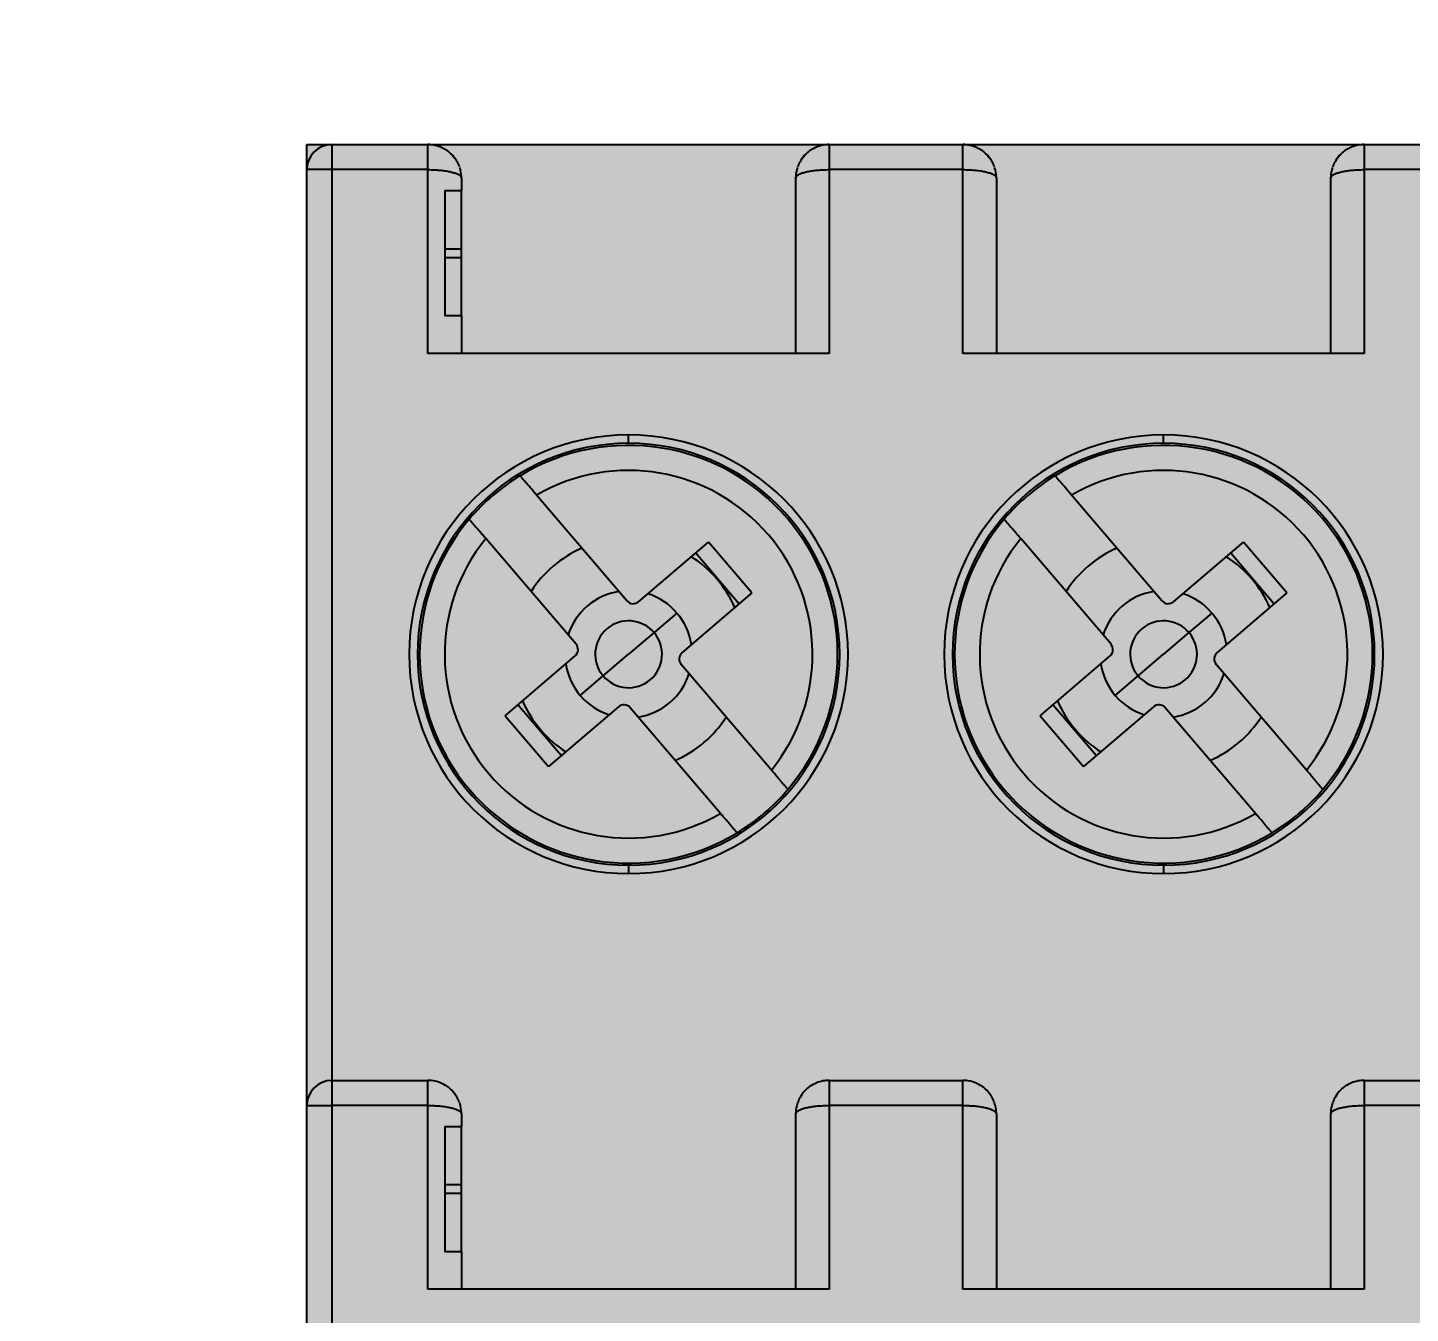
# Model space of a CAD drawing. Extents: x -20 to 1437, y -5898 to 436.
# Drawn here: x 911.7 to 928.25, y 103.17 to 118.56 of the extents above; entities that cross this region are included whole.
import ezdxf

# ---------------------------------------------------------------- set-up
doc = ezdxf.new("R2010")
doc.units = 0
doc.layers.add('MAIN-1', color=7, linetype='Continuous')
doc.layers.add('SYMS', color=7, linetype='Continuous')
doc.dimstyles.new('ISO-25', dxfattribs={"dimtxt": 2.5, "dimasz": 2.5, "dimexe": 1.25, "dimexo": 0.625, "dimtad": 1, "dimtxsty": 'Standard', "dimcen": 2.5, "dimadec": 0, "dimazin": 0, "dimtfac": 1, "dimtmove": 0, "dimatfit": 3, "dimfxl": 1, "dimarcsym": 0})

# ---------------------------------------------------------------- blocks, each defined once
blk = doc.blocks.new('*D43')
at = {"layer": 'Defpoints', "color": 0, "transparency": 16777216}
for p in [(1014.705, 432.767), (752.055, 274.435), (1014.705, -31.651)]:
    blk.add_point(p, dxfattribs=at)
at = {"layer": 'SYMS', "color": 0, "lineweight": -2, "transparency": 16777216}
for p, q in [((752.055, 275.06), (752.055, 434.017)), ((1014.705, -31.026), (1014.705, 434.017)), ((754.555, 432.767), (1012.205, 432.767))]:
    blk.add_line(p, q, dxfattribs=at)
at = {"layer": 'SYMS', "color": 0, "transparency": 16777216}
for points in [[(754.555, 433.183), (754.555, 432.35), (752.055, 432.767)], [(1012.205, 433.183), (1012.205, 432.35), (1014.705, 432.767)]]:
    blk.add_solid(points, dxfattribs=at)
at = {"layer": 'SYMS', "color": 0, "transparency": 16777216, "insert": (883.38, 434.85), "char_height": 2.5, "attachment_point": 5}
blk.add_mtext('262,65', dxfattribs=at)

msp = doc.modelspace()

# ---------------------------------------------------------------- hatches: boundary and pattern name
at = {"layer": 'SYMS', "true_color": 0x636466}
h = msp.add_hatch(color=251, dxfattribs=at)
h.dxf.hatch_style = 1
h.paths.add_polyline_path([(915.044, 38.159), (941.944, 38.159), (941.944, 117.159), (915.044, 117.159)])

# ---------------------------------------------------------------- linework, layer by layer
at = {"layer": 'MAIN-1'}
for p, q in [((915.344, 117.159), (915.344, 116.859)), ((915.344, 117.159), (916.494, 117.159)), ((916.494, 117.159), (921.294, 117.159)), ((916.515, 117.158), (916.494, 117.159)), ((916.494, 116.859), (916.494, 117.159)), ((916.537, 117.157), (916.515, 117.158)), ((916.558, 117.154), (916.537, 117.157)), ((916.579, 117.15), (916.558, 117.154)), ((916.601, 117.144), (916.579, 117.15)), ((916.621, 117.138), (916.601, 117.144)), ((916.642, 117.131), (916.621, 117.138)), ((916.654, 117.126), (916.642, 117.131)), ((916.667, 117.119), (916.654, 117.126)), ((916.685, 117.11), (916.667, 117.119)), ((921.12, 117.119), (921.102, 117.11)), ((921.133, 117.125), (921.12, 117.119)), ((921.143, 117.129), (921.133, 117.125)), ((921.161, 117.136), (921.143, 117.129)), ((921.179, 117.142), (921.161, 117.136)), ((921.198, 117.147), (921.179, 117.142)), ((921.217, 117.152), (921.198, 117.147)), ((921.236, 117.155), (921.217, 117.152)), ((921.255, 117.157), (921.236, 117.155)), ((921.274, 117.159), (921.255, 117.157)), ((921.294, 117.159), (921.274, 117.159)), ((921.294, 117.159), (922.894, 117.159)), ((921.294, 117.159), (921.294, 116.859)), ((922.894, 117.159), (927.694, 117.159)), ((922.915, 117.158), (922.894, 117.159)), ((922.894, 116.859), (922.894, 117.159)), ((922.937, 117.157), (922.915, 117.158)), ((922.958, 117.154), (922.937, 117.157)), ((922.979, 117.15), (922.958, 117.154)), ((923.001, 117.144), (922.979, 117.15)), ((923.021, 117.138), (923.001, 117.144)), ((923.042, 117.131), (923.021, 117.138)), ((923.054, 117.126), (923.042, 117.131)), ((923.067, 117.119), (923.054, 117.126)), ((923.085, 117.11), (923.067, 117.119)), ((927.52, 117.119), (927.502, 117.11)), ((927.533, 117.125), (927.52, 117.119)), ((927.543, 117.129), (927.533, 117.125)), ((927.561, 117.136), (927.543, 117.129)), ((927.579, 117.142), (927.561, 117.136)), ((927.598, 117.147), (927.579, 117.142)), ((927.617, 117.152), (927.598, 117.147)), ((927.636, 117.155), (927.617, 117.152)), ((927.655, 117.157), (927.636, 117.155)), ((927.674, 117.159), (927.655, 117.157)), ((927.694, 117.159), (927.674, 117.159)), ((927.694, 117.159), (929.294, 117.159)), ((927.694, 117.159), (927.694, 116.859)), ((916.704, 117.099), (916.685, 117.11)), ((916.713, 117.093), (916.704, 117.099)), ((916.72, 117.089), (916.713, 117.093)), ((916.728, 117.083), (916.72, 117.089)), ((916.735, 117.078), (916.728, 117.083)), ((916.743, 117.072), (916.735, 117.078)), ((916.75, 117.066), (916.743, 117.072)), ((916.757, 117.06), (916.75, 117.066)), ((916.764, 117.054), (916.757, 117.06)), ((916.778, 117.041), (916.764, 117.054)), ((916.791, 117.027), (916.778, 117.041)), ((916.805, 117.01), (916.791, 117.027)), ((916.82, 116.99), (916.805, 117.01)), ((916.83, 116.975), (916.82, 116.99)), ((916.834, 116.969), (916.825, 116.984)), ((916.825, 116.984), (916.83, 116.975)), ((916.843, 116.954), (916.834, 116.969)), ((916.851, 116.939), (916.843, 116.954)), ((920.945, 116.954), (920.936, 116.939)), ((920.953, 116.969), (920.945, 116.954)), ((920.963, 116.984), (920.953, 116.969)), ((920.967, 116.99), (920.957, 116.975)), ((920.957, 116.975), (920.963, 116.984)), ((920.983, 117.01), (920.967, 116.99)), ((920.996, 117.027), (920.983, 117.01)), ((921.01, 117.041), (920.996, 117.027)), ((921.023, 117.054), (921.01, 117.041)), ((921.03, 117.06), (921.023, 117.054)), ((921.037, 117.066), (921.03, 117.06)), ((921.045, 117.072), (921.037, 117.066)), ((921.052, 117.078), (921.045, 117.072)), ((921.06, 117.083), (921.052, 117.078)), ((921.067, 117.089), (921.06, 117.083)), ((921.074, 117.093), (921.067, 117.089)), ((921.083, 117.099), (921.074, 117.093)), ((921.102, 117.11), (921.083, 117.099)), ((923.104, 117.099), (923.085, 117.11)), ((923.113, 117.093), (923.104, 117.099)), ((923.12, 117.089), (923.113, 117.093)), ((923.128, 117.083), (923.12, 117.089)), ((923.135, 117.078), (923.128, 117.083)), ((923.143, 117.072), (923.135, 117.078)), ((923.15, 117.066), (923.143, 117.072)), ((923.157, 117.06), (923.15, 117.066)), ((923.164, 117.054), (923.157, 117.06)), ((923.178, 117.041), (923.164, 117.054)), ((923.191, 117.027), (923.178, 117.041)), ((923.205, 117.01), (923.191, 117.027)), ((923.22, 116.99), (923.205, 117.01)), ((923.23, 116.975), (923.22, 116.99)), ((923.234, 116.969), (923.225, 116.984)), ((923.225, 116.984), (923.23, 116.975)), ((923.243, 116.954), (923.234, 116.969)), ((923.251, 116.939), (923.243, 116.954)), ((927.345, 116.954), (927.336, 116.939)), ((927.353, 116.969), (927.345, 116.954)), ((927.363, 116.984), (927.353, 116.969)), ((927.367, 116.99), (927.357, 116.975)), ((927.357, 116.975), (927.363, 116.984)), ((927.383, 117.01), (927.367, 116.99)), ((927.396, 117.027), (927.383, 117.01)), ((927.41, 117.041), (927.396, 117.027)), ((927.423, 117.054), (927.41, 117.041)), ((927.43, 117.06), (927.423, 117.054)), ((927.437, 117.066), (927.43, 117.06)), ((927.445, 117.072), (927.437, 117.066)), ((927.452, 117.078), (927.445, 117.072)), ((927.46, 117.083), (927.452, 117.078)), ((927.467, 117.089), (927.46, 117.083)), ((927.474, 117.093), (927.467, 117.089)), ((927.483, 117.099), (927.474, 117.093)), ((927.502, 117.11), (927.483, 117.099)), ((915.044, 105.659), (915.044, 116.859)), ((915.344, 116.859), (915.044, 116.859)), ((915.344, 116.859), (915.344, 105.959)), ((916.494, 116.859), (915.344, 116.859)), ((916.494, 114.659), (916.494, 116.859)), ((916.494, 116.859), (916.511, 116.859)), ((916.511, 116.859), (916.529, 116.858)), ((916.529, 116.858), (916.546, 116.858)), ((916.546, 116.858), (916.564, 116.857)), ((916.564, 116.857), (916.581, 116.856)), ((916.581, 116.856), (916.598, 116.855)), ((916.598, 116.855), (916.615, 116.854)), ((916.615, 116.854), (916.632, 116.853)), ((916.632, 116.853), (916.649, 116.851)), ((916.649, 116.851), (916.665, 116.849)), ((916.665, 116.849), (916.681, 116.848)), ((916.681, 116.848), (916.696, 116.845)), ((916.696, 116.845), (916.711, 116.843)), ((916.711, 116.843), (916.726, 116.84)), ((916.726, 116.84), (916.74, 116.838)), ((916.74, 116.838), (916.754, 116.835)), ((916.754, 116.835), (916.768, 116.832)), ((916.768, 116.832), (916.78, 116.829)), ((916.78, 116.829), (916.793, 116.826)), ((916.793, 116.826), (916.804, 116.822)), ((916.804, 116.822), (916.815, 116.819)), ((916.815, 116.819), (916.826, 116.815)), ((916.826, 116.815), (916.836, 116.811)), ((916.836, 116.811), (916.845, 116.807)), ((916.845, 116.807), (916.853, 116.803)), ((916.858, 116.923), (916.851, 116.939)), ((916.853, 116.803), (916.861, 116.799)), ((916.865, 116.907), (916.858, 116.923)), ((916.861, 116.799), (916.867, 116.795)), ((916.871, 116.891), (916.865, 116.907)), ((916.867, 116.795), (916.873, 116.791)), ((916.877, 116.874), (916.873, 116.885)), ((916.873, 116.791), (916.879, 116.786)), ((916.882, 116.854), (916.877, 116.874)), ((916.879, 116.786), (916.883, 116.782)), ((916.887, 116.829), (916.882, 116.854)), ((916.891, 116.805), (916.887, 116.829)), ((916.893, 116.78), (916.891, 116.805)), ((920.896, 116.805), (920.894, 116.78)), ((920.9, 116.829), (920.896, 116.805)), ((920.905, 116.854), (920.9, 116.829)), ((920.904, 116.782), (920.909, 116.786)), ((920.911, 116.874), (920.905, 116.854)), ((920.909, 116.786), (920.914, 116.791)), ((920.914, 116.885), (920.911, 116.874)), ((920.914, 116.791), (920.92, 116.795)), ((920.922, 116.907), (920.916, 116.891)), ((920.92, 116.795), (920.927, 116.799)), ((920.929, 116.923), (920.922, 116.907)), ((920.927, 116.799), (920.934, 116.803)), ((920.936, 116.939), (920.929, 116.923)), ((920.934, 116.803), (920.943, 116.807)), ((920.943, 116.807), (920.952, 116.811)), ((920.952, 116.811), (920.962, 116.815)), ((920.962, 116.815), (920.972, 116.819)), ((920.972, 116.819), (920.983, 116.822)), ((920.983, 116.822), (920.995, 116.826)), ((920.995, 116.826), (921.007, 116.829)), ((921.007, 116.829), (921.02, 116.832)), ((921.02, 116.832), (921.033, 116.835)), ((921.033, 116.835), (921.047, 116.838)), ((921.047, 116.838), (921.061, 116.84)), ((921.061, 116.84), (921.076, 116.843)), ((921.076, 116.843), (921.091, 116.845)), ((921.091, 116.845), (921.107, 116.848)), ((921.107, 116.848), (921.123, 116.849)), ((921.123, 116.849), (921.139, 116.851)), ((921.139, 116.851), (921.155, 116.853)), ((921.155, 116.853), (921.172, 116.854)), ((921.172, 116.854), (921.189, 116.855)), ((921.189, 116.855), (921.206, 116.856)), ((921.206, 116.856), (921.224, 116.857)), ((921.224, 116.857), (921.241, 116.858)), ((921.241, 116.858), (921.259, 116.858)), ((921.259, 116.858), (921.276, 116.859)), ((921.276, 116.859), (921.294, 116.859)), ((922.894, 116.859), (921.294, 116.859)), ((921.294, 116.859), (921.294, 114.659)), ((922.894, 114.659), (922.894, 116.859)), ((922.894, 116.859), (922.911, 116.859)), ((922.911, 116.859), (922.929, 116.858)), ((922.929, 116.858), (922.946, 116.858)), ((922.946, 116.858), (922.964, 116.857)), ((922.964, 116.857), (922.981, 116.856)), ((922.981, 116.856), (922.998, 116.855)), ((922.998, 116.855), (923.015, 116.854)), ((923.015, 116.854), (923.032, 116.853)), ((923.032, 116.853), (923.049, 116.851)), ((923.049, 116.851), (923.065, 116.849)), ((923.065, 116.849), (923.081, 116.848)), ((923.081, 116.848), (923.096, 116.845)), ((923.096, 116.845), (923.111, 116.843)), ((923.111, 116.843), (923.126, 116.84)), ((923.126, 116.84), (923.14, 116.838)), ((923.14, 116.838), (923.154, 116.835)), ((923.154, 116.835), (923.168, 116.832)), ((923.168, 116.832), (923.18, 116.829)), ((923.18, 116.829), (923.193, 116.826)), ((923.193, 116.826), (923.204, 116.822)), ((923.204, 116.822), (923.215, 116.819)), ((923.215, 116.819), (923.226, 116.815)), ((923.226, 116.815), (923.236, 116.811)), ((923.236, 116.811), (923.245, 116.807)), ((923.245, 116.807), (923.253, 116.803)), ((923.258, 116.923), (923.251, 116.939)), ((923.253, 116.803), (923.261, 116.799)), ((923.265, 116.907), (923.258, 116.923)), ((923.261, 116.799), (923.267, 116.795)), ((923.271, 116.891), (923.265, 116.907)), ((923.267, 116.795), (923.273, 116.791)), ((923.277, 116.874), (923.273, 116.885)), ((923.273, 116.791), (923.279, 116.786)), ((923.282, 116.854), (923.277, 116.874)), ((923.279, 116.786), (923.283, 116.782)), ((923.287, 116.829), (923.282, 116.854)), ((923.291, 116.805), (923.287, 116.829)), ((923.293, 116.78), (923.291, 116.805)), ((927.296, 116.805), (927.294, 116.78)), ((927.3, 116.829), (927.296, 116.805)), ((927.305, 116.854), (927.3, 116.829)), ((927.304, 116.782), (927.309, 116.786)), ((927.311, 116.874), (927.305, 116.854)), ((927.309, 116.786), (927.314, 116.791)), ((927.314, 116.885), (927.311, 116.874)), ((927.314, 116.791), (927.32, 116.795)), ((927.322, 116.907), (927.316, 116.891)), ((927.32, 116.795), (927.327, 116.799)), ((927.329, 116.923), (927.322, 116.907)), ((927.327, 116.799), (927.334, 116.803)), ((927.336, 116.939), (927.329, 116.923)), ((927.334, 116.803), (927.343, 116.807)), ((927.343, 116.807), (927.352, 116.811)), ((927.352, 116.811), (927.362, 116.815)), ((927.362, 116.815), (927.372, 116.819)), ((927.372, 116.819), (927.383, 116.822)), ((927.383, 116.822), (927.395, 116.826)), ((927.395, 116.826), (927.407, 116.829)), ((927.407, 116.829), (927.42, 116.832)), ((927.42, 116.832), (927.433, 116.835)), ((927.433, 116.835), (927.447, 116.838)), ((927.447, 116.838), (927.461, 116.84)), ((927.461, 116.84), (927.476, 116.843)), ((927.476, 116.843), (927.491, 116.845)), ((927.491, 116.845), (927.507, 116.848)), ((927.507, 116.848), (927.523, 116.849)), ((927.523, 116.849), (927.539, 116.851)), ((927.539, 116.851), (927.555, 116.853)), ((927.555, 116.853), (927.572, 116.854)), ((927.572, 116.854), (927.589, 116.855)), ((927.589, 116.855), (927.606, 116.856)), ((927.606, 116.856), (927.624, 116.857)), ((927.624, 116.857), (927.641, 116.858)), ((927.641, 116.858), (927.659, 116.858)), ((927.659, 116.858), (927.676, 116.859)), ((927.676, 116.859), (927.694, 116.859)), ((929.294, 116.859), (927.694, 116.859)), ((927.694, 116.859), (927.694, 114.659)), ((916.883, 116.782), (916.887, 116.778)), ((916.887, 116.778), (916.89, 116.773)), ((916.89, 116.773), (916.892, 116.769)), ((916.892, 116.769), (916.893, 116.764)), ((916.894, 116.759), (916.893, 116.78)), ((916.893, 116.764), (916.894, 116.759)), ((916.894, 116.759), (916.894, 116.609)), ((920.894, 116.78), (920.894, 116.759)), ((920.894, 116.764), (920.895, 116.769)), ((920.894, 116.759), (920.894, 116.764)), ((920.894, 114.659), (920.894, 116.759)), ((920.895, 116.769), (920.897, 116.773)), ((920.897, 116.773), (920.9, 116.778)), ((920.9, 116.778), (920.904, 116.782)), ((923.283, 116.782), (923.287, 116.778)), ((923.287, 116.778), (923.29, 116.773)), ((923.29, 116.773), (923.292, 116.769)), ((923.292, 116.769), (923.293, 116.764)), ((923.294, 116.759), (923.293, 116.78)), ((923.293, 116.764), (923.294, 116.759)), ((923.294, 116.759), (923.294, 114.659)), ((927.294, 116.78), (927.294, 116.759)), ((927.294, 116.764), (927.295, 116.769)), ((927.294, 116.759), (927.294, 116.764)), ((927.294, 114.659), (927.294, 116.759)), ((927.295, 116.769), (927.297, 116.773)), ((927.297, 116.773), (927.3, 116.778)), ((927.3, 116.778), (927.304, 116.782)), ((916.694, 116.609), (916.694, 115.109)), ((916.694, 116.609), (916.894, 116.609)), ((916.894, 115.909), (916.894, 116.609)), ((916.894, 115.909), (916.694, 115.909)), ((916.694, 115.809), (916.894, 115.809)), ((916.894, 115.809), (916.894, 115.909)), ((916.894, 115.109), (916.894, 115.809)), ((916.894, 115.109), (916.694, 115.109)), ((916.894, 115.109), (916.894, 114.659)), ((921.294, 114.659), (916.494, 114.659)), ((927.694, 114.659), (922.894, 114.659)), ((918.894, 113.584), (918.894, 113.684)), ((925.294, 113.584), (925.294, 113.684)), ((917.596, 113.195), (917.596, 113.196)), ((917.597, 113.194), (917.596, 113.195)), ((917.596, 113.195), (917.596, 113.195)), ((917.599, 113.192), (917.597, 113.194)), ((917.601, 113.19), (917.599, 113.192)), ((917.603, 113.187), (917.601, 113.19)), ((917.605, 113.184), (917.603, 113.187)), ((917.608, 113.181), (917.605, 113.184)), ((917.611, 113.177), (917.608, 113.181)), ((917.615, 113.173), (917.611, 113.177)), ((917.619, 113.168), (917.615, 113.173)), ((917.623, 113.163), (917.619, 113.168)), ((917.628, 113.158), (917.623, 113.163)), ((917.633, 113.152), (917.628, 113.158)), ((917.638, 113.146), (917.633, 113.152)), ((917.644, 113.139), (917.638, 113.146)), ((923.996, 113.195), (923.996, 113.196)), ((923.997, 113.194), (923.996, 113.195)), ((923.996, 113.195), (923.996, 113.195)), ((923.999, 113.192), (923.997, 113.194)), ((924.001, 113.19), (923.999, 113.192)), ((924.003, 113.187), (924.001, 113.19)), ((924.005, 113.184), (924.003, 113.187)), ((924.008, 113.181), (924.005, 113.184)), ((924.011, 113.177), (924.008, 113.181)), ((924.015, 113.173), (924.011, 113.177)), ((924.019, 113.168), (924.015, 113.173)), ((924.023, 113.163), (924.019, 113.168)), ((924.028, 113.158), (924.023, 113.163)), ((924.033, 113.152), (924.028, 113.158)), ((924.038, 113.146), (924.033, 113.152)), ((924.044, 113.139), (924.038, 113.146)), ((917.65, 113.132), (917.644, 113.139)), ((917.656, 113.125), (917.65, 113.132)), ((917.663, 113.117), (917.656, 113.125)), ((917.67, 113.109), (917.663, 113.117)), ((917.677, 113.101), (917.67, 113.109)), ((917.684, 113.092), (917.677, 113.101)), ((917.691, 113.083), (917.684, 113.092)), ((917.699, 113.074), (917.691, 113.083)), ((917.707, 113.065), (917.699, 113.074)), ((917.715, 113.056), (917.707, 113.065)), ((917.723, 113.046), (917.715, 113.056)), ((917.731, 113.037), (917.723, 113.046)), ((917.74, 113.027), (917.731, 113.037)), ((917.748, 113.017), (917.74, 113.027)), ((917.757, 113.007), (917.748, 113.017)), ((917.766, 112.996), (917.757, 113.007)), ((917.775, 112.986), (917.766, 112.996)), ((917.784, 112.975), (917.775, 112.986)), ((924.05, 113.132), (924.044, 113.139)), ((924.056, 113.125), (924.05, 113.132)), ((924.063, 113.117), (924.056, 113.125)), ((924.069, 113.109), (924.063, 113.117)), ((924.076, 113.101), (924.069, 113.109)), ((924.084, 113.092), (924.076, 113.101)), ((924.091, 113.084), (924.084, 113.092)), ((924.099, 113.075), (924.091, 113.084)), ((924.107, 113.065), (924.099, 113.075)), ((924.115, 113.056), (924.107, 113.065)), ((924.123, 113.046), (924.115, 113.056)), ((924.132, 113.036), (924.123, 113.046)), ((924.14, 113.026), (924.132, 113.036)), ((924.149, 113.016), (924.14, 113.026)), ((924.158, 113.006), (924.149, 113.016)), ((924.167, 112.995), (924.158, 113.006)), ((924.175, 112.985), (924.167, 112.995)), ((924.184, 112.975), (924.175, 112.985)), ((917.793, 112.964), (917.784, 112.975)), ((918.873, 111.699), (917.793, 112.964)), ((924.193, 112.964), (924.184, 112.975)), ((925.273, 111.699), (924.193, 112.964)), ((916.988, 112.675), (916.987, 112.676)), ((916.987, 112.676), (916.987, 112.676)), ((916.989, 112.674), (916.988, 112.675)), ((916.99, 112.673), (916.989, 112.674)), ((916.992, 112.67), (916.99, 112.673)), ((916.994, 112.668), (916.992, 112.67)), ((916.997, 112.665), (916.994, 112.668)), ((917, 112.662), (916.997, 112.665)), ((917.003, 112.658), (917, 112.662)), ((917.007, 112.654), (917.003, 112.658)), ((917.01, 112.649), (917.007, 112.654)), ((917.015, 112.644), (917.01, 112.649)), ((923.388, 112.675), (923.387, 112.676)), ((923.387, 112.676), (923.387, 112.676)), ((923.389, 112.674), (923.388, 112.675)), ((923.39, 112.673), (923.389, 112.674)), ((923.392, 112.67), (923.39, 112.673)), ((923.394, 112.668), (923.392, 112.67)), ((923.397, 112.665), (923.394, 112.668)), ((923.4, 112.662), (923.397, 112.665)), ((923.403, 112.658), (923.4, 112.662)), ((923.407, 112.654), (923.403, 112.658)), ((923.41, 112.649), (923.407, 112.654)), ((923.415, 112.644), (923.41, 112.649)), ((917.019, 112.638), (917.015, 112.644)), ((917.024, 112.633), (917.019, 112.638)), ((917.03, 112.626), (917.024, 112.633)), ((917.035, 112.62), (917.03, 112.626)), ((917.041, 112.613), (917.035, 112.62)), ((917.048, 112.605), (917.041, 112.613)), ((917.054, 112.598), (917.048, 112.605)), ((917.061, 112.59), (917.054, 112.598)), ((917.068, 112.581), (917.061, 112.59)), ((917.075, 112.573), (917.068, 112.581)), ((917.083, 112.564), (917.075, 112.573)), ((917.091, 112.555), (917.083, 112.564)), ((917.099, 112.546), (917.091, 112.555)), ((917.107, 112.536), (917.099, 112.546)), ((917.115, 112.527), (917.107, 112.536)), ((917.123, 112.517), (917.115, 112.527)), ((917.131, 112.507), (917.123, 112.517)), ((917.14, 112.497), (917.131, 112.507)), ((917.149, 112.487), (917.14, 112.497)), ((917.157, 112.477), (917.149, 112.487)), ((923.419, 112.638), (923.415, 112.644)), ((923.424, 112.633), (923.419, 112.638)), ((923.43, 112.626), (923.424, 112.633)), ((923.435, 112.62), (923.43, 112.626)), ((923.441, 112.613), (923.435, 112.62)), ((923.448, 112.605), (923.441, 112.613)), ((923.454, 112.598), (923.448, 112.605)), ((923.461, 112.59), (923.454, 112.598)), ((923.468, 112.582), (923.461, 112.59)), ((923.475, 112.573), (923.468, 112.582)), ((923.483, 112.564), (923.475, 112.573)), ((923.491, 112.555), (923.483, 112.564)), ((923.498, 112.546), (923.491, 112.555)), ((923.507, 112.536), (923.498, 112.546)), ((923.515, 112.527), (923.507, 112.536)), ((923.523, 112.517), (923.515, 112.527)), ((923.532, 112.507), (923.523, 112.517)), ((923.54, 112.497), (923.532, 112.507)), ((923.549, 112.486), (923.54, 112.497)), ((923.558, 112.476), (923.549, 112.486)), ((917.166, 112.466), (917.157, 112.477)), ((917.176, 112.456), (917.166, 112.466)), ((917.185, 112.445), (917.176, 112.456)), ((918.265, 111.18), (917.185, 112.445)), ((919.014, 111.688), (919.851, 112.402)), ((920.37, 111.794), (919.851, 112.402)), ((923.567, 112.466), (923.558, 112.476)), ((923.576, 112.455), (923.567, 112.466)), ((923.585, 112.445), (923.576, 112.455)), ((924.665, 111.18), (923.585, 112.445)), ((925.414, 111.688), (926.251, 112.402)), ((926.77, 111.794), (926.251, 112.402)), ((919.699, 112.272), (920.218, 111.664)), ((926.099, 112.272), (926.618, 111.664)), ((920.37, 111.794), (919.534, 111.079)), ((926.77, 111.794), (925.934, 111.079)), ((919.472, 111.552), (919.198, 111.319)), ((925.872, 111.552), (925.598, 111.319)), ((919.198, 111.319), (918.894, 111.059)), ((925.598, 111.319), (925.294, 111.059)), ((917.417, 110.324), (918.254, 111.039)), ((918.589, 110.799), (918.894, 111.059)), ((923.817, 110.324), (924.654, 111.039)), ((924.989, 110.799), (925.294, 111.059)), ((920.602, 109.673), (919.523, 110.938)), ((927.002, 109.673), (925.923, 110.938)), ((918.316, 110.566), (918.589, 110.799)), ((924.716, 110.566), (924.989, 110.799)), ((918.089, 109.846), (917.569, 110.454)), ((918.773, 110.43), (917.936, 109.716)), ((919.994, 109.154), (918.914, 110.419)), ((924.489, 109.846), (923.969, 110.454)), ((925.173, 110.43), (924.336, 109.716)), ((926.394, 109.154), (925.314, 110.419)), ((917.417, 110.324), (917.936, 109.716)), ((923.817, 110.324), (924.336, 109.716)), ((920.612, 109.662), (920.602, 109.673)), ((927.011, 109.663), (927.002, 109.673)), ((920.621, 109.652), (920.612, 109.662)), ((920.63, 109.641), (920.621, 109.652)), ((920.639, 109.631), (920.63, 109.641)), ((920.647, 109.621), (920.639, 109.631)), ((920.656, 109.611), (920.647, 109.621)), ((920.664, 109.601), (920.656, 109.611)), ((920.673, 109.591), (920.664, 109.601)), ((920.681, 109.582), (920.673, 109.591)), ((920.689, 109.572), (920.681, 109.582)), ((920.697, 109.563), (920.689, 109.572)), ((920.704, 109.554), (920.697, 109.563)), ((920.712, 109.545), (920.704, 109.554)), ((920.719, 109.537), (920.712, 109.545)), ((920.726, 109.528), (920.719, 109.537)), ((920.733, 109.52), (920.726, 109.528)), ((920.74, 109.513), (920.733, 109.52)), ((920.746, 109.505), (920.74, 109.513)), ((920.752, 109.498), (920.746, 109.505)), ((927.02, 109.652), (927.011, 109.663)), ((927.029, 109.642), (927.02, 109.652)), ((927.038, 109.632), (927.029, 109.642)), ((927.047, 109.621), (927.038, 109.632)), ((927.056, 109.611), (927.047, 109.621)), ((927.064, 109.601), (927.056, 109.611)), ((927.073, 109.591), (927.064, 109.601)), ((927.081, 109.582), (927.073, 109.591)), ((927.089, 109.572), (927.081, 109.582)), ((927.097, 109.563), (927.089, 109.572)), ((927.105, 109.554), (927.097, 109.563)), ((927.112, 109.545), (927.105, 109.554)), ((927.119, 109.536), (927.112, 109.545)), ((927.126, 109.528), (927.119, 109.536)), ((927.133, 109.52), (927.126, 109.528)), ((927.14, 109.513), (927.133, 109.52)), ((927.146, 109.505), (927.14, 109.513)), ((927.152, 109.498), (927.146, 109.505)), ((920.758, 109.492), (920.752, 109.498)), ((920.763, 109.485), (920.758, 109.492)), ((920.768, 109.48), (920.763, 109.485)), ((920.773, 109.474), (920.768, 109.48)), ((920.777, 109.469), (920.773, 109.474)), ((920.781, 109.464), (920.777, 109.469)), ((920.784, 109.46), (920.781, 109.464)), ((920.788, 109.456), (920.784, 109.46)), ((920.791, 109.453), (920.788, 109.456)), ((920.793, 109.45), (920.791, 109.453)), ((920.795, 109.447), (920.793, 109.45)), ((920.797, 109.445), (920.795, 109.447)), ((920.798, 109.444), (920.797, 109.445)), ((920.799, 109.443), (920.798, 109.444)), ((920.8, 109.442), (920.799, 109.443)), ((920.8, 109.442), (920.8, 109.442)), ((927.158, 109.492), (927.152, 109.498)), ((927.163, 109.485), (927.158, 109.492)), ((927.168, 109.48), (927.163, 109.485)), ((927.173, 109.474), (927.168, 109.48)), ((927.177, 109.469), (927.173, 109.474)), ((927.181, 109.464), (927.177, 109.469)), ((927.184, 109.46), (927.181, 109.464)), ((927.188, 109.456), (927.184, 109.46)), ((927.191, 109.453), (927.188, 109.456)), ((927.193, 109.45), (927.191, 109.453)), ((927.195, 109.447), (927.193, 109.45)), ((927.197, 109.445), (927.195, 109.447)), ((927.198, 109.444), (927.197, 109.445)), ((927.199, 109.443), (927.198, 109.444)), ((927.2, 109.442), (927.199, 109.443)), ((927.2, 109.442), (927.2, 109.442)), ((920.003, 109.143), (919.994, 109.154)), ((920.013, 109.132), (920.003, 109.143)), ((920.022, 109.122), (920.013, 109.132)), ((920.03, 109.111), (920.022, 109.122)), ((920.039, 109.101), (920.03, 109.111)), ((920.048, 109.091), (920.039, 109.101)), ((920.056, 109.081), (920.048, 109.091)), ((920.064, 109.072), (920.056, 109.081)), ((920.072, 109.062), (920.064, 109.072)), ((920.08, 109.053), (920.072, 109.062)), ((920.088, 109.044), (920.08, 109.053)), ((920.096, 109.034), (920.088, 109.044)), ((920.103, 109.026), (920.096, 109.034)), ((920.111, 109.017), (920.103, 109.026)), ((920.118, 109.009), (920.111, 109.017)), ((920.125, 109.001), (920.118, 109.009)), ((926.403, 109.143), (926.394, 109.154)), ((926.412, 109.133), (926.403, 109.143)), ((926.421, 109.122), (926.412, 109.133)), ((926.43, 109.112), (926.421, 109.122)), ((926.438, 109.102), (926.43, 109.112)), ((926.447, 109.092), (926.438, 109.102)), ((926.456, 109.082), (926.447, 109.092)), ((926.464, 109.072), (926.456, 109.082)), ((926.472, 109.062), (926.464, 109.072)), ((926.481, 109.053), (926.472, 109.062)), ((926.488, 109.043), (926.481, 109.053)), ((926.496, 109.034), (926.488, 109.043)), ((926.504, 109.025), (926.496, 109.034)), ((926.511, 109.017), (926.504, 109.025)), ((926.518, 109.009), (926.511, 109.017)), ((926.525, 109.001), (926.518, 109.009)), ((920.131, 108.993), (920.125, 109.001)), ((920.138, 108.986), (920.131, 108.993)), ((920.144, 108.979), (920.138, 108.986)), ((920.149, 108.972), (920.144, 108.979)), ((920.154, 108.966), (920.149, 108.972)), ((920.159, 108.96), (920.154, 108.966)), ((920.164, 108.955), (920.159, 108.96)), ((920.168, 108.95), (920.164, 108.955)), ((920.172, 108.945), (920.168, 108.95)), ((920.176, 108.941), (920.172, 108.945)), ((920.179, 108.937), (920.176, 108.941)), ((920.182, 108.934), (920.179, 108.937)), ((920.185, 108.931), (920.182, 108.934)), ((920.187, 108.928), (920.185, 108.931)), ((920.189, 108.926), (920.187, 108.928)), ((920.19, 108.924), (920.189, 108.926)), ((920.191, 108.923), (920.19, 108.924)), ((920.192, 108.923), (920.191, 108.923)), ((920.192, 108.922), (920.192, 108.923)), ((926.531, 108.993), (926.525, 109.001)), ((926.538, 108.986), (926.531, 108.993)), ((926.543, 108.979), (926.538, 108.986)), ((926.549, 108.972), (926.543, 108.979)), ((926.554, 108.966), (926.549, 108.972)), ((926.559, 108.96), (926.554, 108.966)), ((926.564, 108.955), (926.559, 108.96)), ((926.568, 108.95), (926.564, 108.955)), ((926.572, 108.945), (926.568, 108.95)), ((926.576, 108.941), (926.572, 108.945)), ((926.579, 108.937), (926.576, 108.941)), ((926.582, 108.933), (926.579, 108.937)), ((926.585, 108.931), (926.582, 108.933)), ((926.587, 108.928), (926.585, 108.931)), ((926.589, 108.926), (926.587, 108.928)), ((926.59, 108.924), (926.589, 108.926)), ((926.591, 108.923), (926.59, 108.924)), ((926.592, 108.923), (926.591, 108.923)), ((926.592, 108.922), (926.592, 108.923)), ((918.894, 108.534), (918.894, 108.434)), ((925.294, 108.534), (925.294, 108.434)), ((915.344, 105.959), (915.344, 105.659)), ((915.344, 105.959), (916.494, 105.959)), ((916.494, 105.659), (916.494, 105.959)), ((916.515, 105.958), (916.494, 105.959)), ((916.537, 105.957), (916.515, 105.958)), ((916.558, 105.954), (916.537, 105.957)), ((916.579, 105.95), (916.558, 105.954)), ((916.601, 105.944), (916.579, 105.95)), ((916.621, 105.938), (916.601, 105.944)), ((916.642, 105.931), (916.621, 105.938)), ((916.654, 105.926), (916.642, 105.931)), ((916.667, 105.919), (916.654, 105.926)), ((916.685, 105.91), (916.667, 105.919)), ((916.704, 105.899), (916.685, 105.91)), ((916.713, 105.893), (916.704, 105.899)), ((916.72, 105.889), (916.713, 105.893)), ((916.728, 105.883), (916.72, 105.889)), ((916.735, 105.878), (916.728, 105.883)), ((916.743, 105.872), (916.735, 105.878)), ((916.75, 105.866), (916.743, 105.872)), ((916.757, 105.86), (916.75, 105.866)), ((921.037, 105.866), (921.03, 105.86)), ((921.045, 105.872), (921.037, 105.866)), ((921.052, 105.878), (921.045, 105.872)), ((921.06, 105.883), (921.052, 105.878)), ((921.067, 105.889), (921.06, 105.883)), ((921.074, 105.893), (921.067, 105.889)), ((921.083, 105.899), (921.074, 105.893)), ((921.102, 105.91), (921.083, 105.899)), ((921.12, 105.919), (921.102, 105.91)), ((921.133, 105.925), (921.12, 105.919)), ((921.143, 105.929), (921.133, 105.925)), ((921.161, 105.936), (921.143, 105.929)), ((921.179, 105.942), (921.161, 105.936)), ((921.198, 105.947), (921.179, 105.942)), ((921.217, 105.952), (921.198, 105.947)), ((921.236, 105.955), (921.217, 105.952)), ((921.255, 105.957), (921.236, 105.955)), ((921.274, 105.959), (921.255, 105.957)), ((921.294, 105.959), (921.274, 105.959)), ((921.294, 105.959), (922.894, 105.959)), ((921.294, 105.959), (921.294, 105.659)), ((922.915, 105.958), (922.894, 105.959)), ((922.894, 105.659), (922.894, 105.959)), ((922.937, 105.957), (922.915, 105.958)), ((922.958, 105.954), (922.937, 105.957)), ((922.979, 105.95), (922.958, 105.954)), ((923.001, 105.944), (922.979, 105.95)), ((923.021, 105.938), (923.001, 105.944)), ((923.042, 105.931), (923.021, 105.938)), ((923.054, 105.926), (923.042, 105.931)), ((923.067, 105.919), (923.054, 105.926)), ((923.085, 105.91), (923.067, 105.919)), ((923.104, 105.899), (923.085, 105.91)), ((923.113, 105.893), (923.104, 105.899)), ((923.12, 105.889), (923.113, 105.893)), ((923.128, 105.883), (923.12, 105.889)), ((923.135, 105.878), (923.128, 105.883)), ((923.143, 105.872), (923.135, 105.878)), ((923.15, 105.866), (923.143, 105.872)), ((923.157, 105.86), (923.15, 105.866)), ((927.437, 105.866), (927.43, 105.86)), ((927.445, 105.872), (927.437, 105.866)), ((927.452, 105.878), (927.445, 105.872)), ((927.46, 105.883), (927.452, 105.878)), ((927.467, 105.889), (927.46, 105.883)), ((927.474, 105.893), (927.467, 105.889)), ((927.483, 105.899), (927.474, 105.893)), ((927.502, 105.91), (927.483, 105.899)), ((927.52, 105.919), (927.502, 105.91)), ((927.533, 105.925), (927.52, 105.919)), ((927.543, 105.929), (927.533, 105.925)), ((927.561, 105.936), (927.543, 105.929)), ((927.579, 105.942), (927.561, 105.936)), ((927.598, 105.947), (927.579, 105.942)), ((927.617, 105.952), (927.598, 105.947)), ((927.636, 105.955), (927.617, 105.952)), ((927.655, 105.957), (927.636, 105.955)), ((927.674, 105.959), (927.655, 105.957)), ((927.694, 105.959), (927.674, 105.959)), ((927.694, 105.959), (929.294, 105.959)), ((927.694, 105.959), (927.694, 105.659)), ((916.764, 105.854), (916.757, 105.86)), ((916.778, 105.841), (916.764, 105.854)), ((916.791, 105.827), (916.778, 105.841)), ((916.805, 105.81), (916.791, 105.827)), ((916.82, 105.79), (916.805, 105.81)), ((916.83, 105.775), (916.82, 105.79)), ((916.834, 105.769), (916.825, 105.784)), ((916.825, 105.784), (916.83, 105.775)), ((916.843, 105.754), (916.834, 105.769)), ((916.851, 105.739), (916.843, 105.754)), ((916.858, 105.723), (916.851, 105.739)), ((916.865, 105.707), (916.858, 105.723)), ((916.871, 105.691), (916.865, 105.707)), ((920.922, 105.707), (920.916, 105.691)), ((920.929, 105.723), (920.922, 105.707)), ((920.936, 105.739), (920.929, 105.723)), ((920.945, 105.754), (920.936, 105.739)), ((920.953, 105.769), (920.945, 105.754)), ((920.963, 105.784), (920.953, 105.769)), ((920.967, 105.79), (920.957, 105.775)), ((920.957, 105.775), (920.963, 105.784)), ((920.983, 105.81), (920.967, 105.79)), ((920.996, 105.827), (920.983, 105.81)), ((921.01, 105.841), (920.996, 105.827)), ((921.023, 105.854), (921.01, 105.841)), ((921.03, 105.86), (921.023, 105.854)), ((923.164, 105.854), (923.157, 105.86)), ((923.178, 105.841), (923.164, 105.854)), ((923.191, 105.827), (923.178, 105.841)), ((923.205, 105.81), (923.191, 105.827)), ((923.22, 105.79), (923.205, 105.81)), ((923.23, 105.775), (923.22, 105.79)), ((923.234, 105.769), (923.225, 105.784)), ((923.225, 105.784), (923.23, 105.775)), ((923.243, 105.754), (923.234, 105.769)), ((923.251, 105.739), (923.243, 105.754)), ((923.258, 105.723), (923.251, 105.739)), ((923.265, 105.707), (923.258, 105.723)), ((923.271, 105.691), (923.265, 105.707)), ((927.322, 105.707), (927.316, 105.691)), ((927.329, 105.723), (927.322, 105.707)), ((927.336, 105.739), (927.329, 105.723)), ((927.345, 105.754), (927.336, 105.739)), ((927.353, 105.769), (927.345, 105.754)), ((927.363, 105.784), (927.353, 105.769)), ((927.367, 105.79), (927.357, 105.775)), ((927.357, 105.775), (927.363, 105.784)), ((927.383, 105.81), (927.367, 105.79)), ((927.396, 105.827), (927.383, 105.81)), ((927.41, 105.841), (927.396, 105.827)), ((927.423, 105.854), (927.41, 105.841)), ((927.43, 105.86), (927.423, 105.854)), ((915.044, 96.059), (915.044, 105.659)), ((915.044, 105.659), (915.344, 105.659)), ((915.344, 105.659), (915.344, 96.059)), ((916.494, 105.659), (915.344, 105.659)), ((916.494, 103.459), (916.494, 105.659)), ((916.494, 105.659), (916.511, 105.659)), ((916.511, 105.659), (916.529, 105.658)), ((916.529, 105.658), (916.546, 105.658)), ((916.546, 105.658), (916.564, 105.657)), ((916.564, 105.657), (916.581, 105.656)), ((916.581, 105.656), (916.598, 105.655)), ((916.598, 105.655), (916.615, 105.654)), ((916.615, 105.654), (916.632, 105.653)), ((916.632, 105.653), (916.649, 105.651)), ((916.649, 105.651), (916.665, 105.649)), ((916.665, 105.649), (916.681, 105.648)), ((916.681, 105.648), (916.696, 105.645)), ((916.696, 105.645), (916.711, 105.643)), ((916.711, 105.643), (916.726, 105.64)), ((916.726, 105.64), (916.74, 105.638)), ((916.74, 105.638), (916.754, 105.635)), ((916.754, 105.635), (916.768, 105.632)), ((916.768, 105.632), (916.78, 105.629)), ((916.78, 105.629), (916.793, 105.626)), ((916.793, 105.626), (916.804, 105.622)), ((916.804, 105.622), (916.815, 105.619)), ((916.815, 105.619), (916.826, 105.615)), ((916.826, 105.615), (916.836, 105.611)), ((916.836, 105.611), (916.845, 105.607)), ((916.845, 105.607), (916.853, 105.603)), ((916.853, 105.603), (916.861, 105.599)), ((916.861, 105.599), (916.867, 105.595)), ((916.867, 105.595), (916.873, 105.591)), ((916.877, 105.674), (916.873, 105.685)), ((916.873, 105.591), (916.879, 105.586)), ((916.882, 105.654), (916.877, 105.674)), ((916.879, 105.586), (916.883, 105.582)), ((916.887, 105.629), (916.882, 105.654)), ((916.883, 105.582), (916.887, 105.578)), ((916.891, 105.605), (916.887, 105.629)), ((916.887, 105.578), (916.89, 105.573)), ((916.89, 105.573), (916.892, 105.569)), ((916.893, 105.58), (916.891, 105.605)), ((916.892, 105.569), (916.893, 105.564)), ((916.894, 105.559), (916.893, 105.58)), ((916.893, 105.564), (916.894, 105.559)), ((916.894, 105.559), (916.894, 105.409)), ((920.896, 105.605), (920.894, 105.58)), ((920.894, 105.58), (920.894, 105.559)), ((920.894, 105.564), (920.895, 105.569)), ((920.894, 105.559), (920.894, 105.564)), ((920.894, 103.459), (920.894, 105.559)), ((920.895, 105.569), (920.897, 105.573)), ((920.9, 105.629), (920.896, 105.605)), ((920.897, 105.573), (920.9, 105.578)), ((920.905, 105.654), (920.9, 105.629)), ((920.9, 105.578), (920.904, 105.582)), ((920.904, 105.582), (920.909, 105.586)), ((920.911, 105.674), (920.905, 105.654)), ((920.909, 105.586), (920.914, 105.591)), ((920.914, 105.685), (920.911, 105.674)), ((920.914, 105.591), (920.92, 105.595)), ((920.92, 105.595), (920.927, 105.599)), ((920.927, 105.599), (920.934, 105.603)), ((920.934, 105.603), (920.943, 105.607)), ((920.943, 105.607), (920.952, 105.611)), ((920.952, 105.611), (920.962, 105.615)), ((920.962, 105.615), (920.972, 105.619)), ((920.972, 105.619), (920.983, 105.622)), ((920.983, 105.622), (920.995, 105.626)), ((920.995, 105.626), (921.007, 105.629)), ((921.007, 105.629), (921.02, 105.632)), ((921.02, 105.632), (921.033, 105.635)), ((921.033, 105.635), (921.047, 105.638)), ((921.047, 105.638), (921.061, 105.64)), ((921.061, 105.64), (921.076, 105.643)), ((921.076, 105.643), (921.091, 105.645)), ((921.091, 105.645), (921.107, 105.648)), ((921.107, 105.648), (921.123, 105.649)), ((921.123, 105.649), (921.139, 105.651)), ((921.139, 105.651), (921.155, 105.653)), ((921.155, 105.653), (921.172, 105.654)), ((921.172, 105.654), (921.189, 105.655)), ((921.189, 105.655), (921.206, 105.656)), ((921.206, 105.656), (921.224, 105.657)), ((921.224, 105.657), (921.241, 105.658)), ((921.241, 105.658), (921.259, 105.658)), ((921.259, 105.658), (921.276, 105.659)), ((921.276, 105.659), (921.294, 105.659)), ((922.894, 105.659), (921.294, 105.659)), ((921.294, 105.659), (921.294, 103.459)), ((922.894, 103.459), (922.894, 105.659)), ((922.894, 105.659), (922.911, 105.659)), ((922.911, 105.659), (922.929, 105.658)), ((922.929, 105.658), (922.946, 105.658)), ((922.946, 105.658), (922.964, 105.657)), ((922.964, 105.657), (922.981, 105.656)), ((922.981, 105.656), (922.998, 105.655)), ((922.998, 105.655), (923.015, 105.654)), ((923.015, 105.654), (923.032, 105.653)), ((923.032, 105.653), (923.049, 105.651)), ((923.049, 105.651), (923.065, 105.649)), ((923.065, 105.649), (923.081, 105.648)), ((923.081, 105.648), (923.096, 105.645)), ((923.096, 105.645), (923.111, 105.643)), ((923.111, 105.643), (923.126, 105.64)), ((923.126, 105.64), (923.14, 105.638)), ((923.14, 105.638), (923.154, 105.635)), ((923.154, 105.635), (923.168, 105.632)), ((923.168, 105.632), (923.18, 105.629)), ((923.18, 105.629), (923.193, 105.626)), ((923.193, 105.626), (923.204, 105.622)), ((923.204, 105.622), (923.215, 105.619)), ((923.215, 105.619), (923.226, 105.615)), ((923.226, 105.615), (923.236, 105.611)), ((923.236, 105.611), (923.245, 105.607)), ((923.245, 105.607), (923.253, 105.603)), ((923.253, 105.603), (923.261, 105.599)), ((923.261, 105.599), (923.267, 105.595)), ((923.267, 105.595), (923.273, 105.591)), ((923.277, 105.674), (923.273, 105.685)), ((923.273, 105.591), (923.279, 105.586)), ((923.282, 105.654), (923.277, 105.674)), ((923.279, 105.586), (923.283, 105.582)), ((923.287, 105.629), (923.282, 105.654)), ((923.283, 105.582), (923.287, 105.578)), ((923.291, 105.605), (923.287, 105.629)), ((923.287, 105.578), (923.29, 105.573)), ((923.29, 105.573), (923.292, 105.569)), ((923.293, 105.58), (923.291, 105.605)), ((923.292, 105.569), (923.293, 105.564)), ((923.294, 105.559), (923.293, 105.58)), ((923.293, 105.564), (923.294, 105.559)), ((923.294, 105.559), (923.294, 103.459)), ((927.296, 105.605), (927.294, 105.58)), ((927.294, 105.58), (927.294, 105.559)), ((927.294, 105.564), (927.295, 105.569)), ((927.294, 105.559), (927.294, 105.564)), ((927.294, 103.459), (927.294, 105.559)), ((927.295, 105.569), (927.297, 105.573)), ((927.3, 105.629), (927.296, 105.605)), ((927.297, 105.573), (927.3, 105.578)), ((927.305, 105.654), (927.3, 105.629)), ((927.3, 105.578), (927.304, 105.582)), ((927.304, 105.582), (927.309, 105.586)), ((927.311, 105.674), (927.305, 105.654)), ((927.309, 105.586), (927.314, 105.591)), ((927.314, 105.685), (927.311, 105.674)), ((927.314, 105.591), (927.32, 105.595)), ((927.32, 105.595), (927.327, 105.599)), ((927.327, 105.599), (927.334, 105.603)), ((927.334, 105.603), (927.343, 105.607)), ((927.343, 105.607), (927.352, 105.611)), ((927.352, 105.611), (927.362, 105.615)), ((927.362, 105.615), (927.372, 105.619)), ((927.372, 105.619), (927.383, 105.622)), ((927.383, 105.622), (927.395, 105.626)), ((927.395, 105.626), (927.407, 105.629)), ((927.407, 105.629), (927.42, 105.632)), ((927.42, 105.632), (927.433, 105.635)), ((927.433, 105.635), (927.447, 105.638)), ((927.447, 105.638), (927.461, 105.64)), ((927.461, 105.64), (927.476, 105.643)), ((927.476, 105.643), (927.491, 105.645)), ((927.491, 105.645), (927.507, 105.648)), ((927.507, 105.648), (927.523, 105.649)), ((927.523, 105.649), (927.539, 105.651)), ((927.539, 105.651), (927.555, 105.653)), ((927.555, 105.653), (927.572, 105.654)), ((927.572, 105.654), (927.589, 105.655)), ((927.589, 105.655), (927.606, 105.656)), ((927.606, 105.656), (927.624, 105.657)), ((927.624, 105.657), (927.641, 105.658)), ((927.641, 105.658), (927.659, 105.658)), ((927.659, 105.658), (927.676, 105.659)), ((927.676, 105.659), (927.694, 105.659)), ((929.294, 105.659), (927.694, 105.659)), ((927.694, 105.659), (927.694, 103.459)), ((916.694, 105.409), (916.694, 103.909)), ((916.694, 105.409), (916.894, 105.409)), ((916.894, 104.709), (916.894, 105.409)), ((916.894, 104.709), (916.694, 104.709)), ((916.894, 104.609), (916.894, 104.709)), ((916.694, 104.609), (916.894, 104.609)), ((916.894, 103.909), (916.894, 104.609)), ((916.894, 103.909), (916.694, 103.909)), ((916.894, 103.909), (916.894, 103.459)), ((921.294, 103.459), (916.494, 103.459)), ((927.694, 103.459), (922.894, 103.459))]:
    msp.add_line(p, q, dxfattribs=at)
for centre, radius, start, end in [((915.344, 116.859), 0.3, 90, 180), ((918.894, 111.059), 2.625, 0, 180), ((925.294, 111.059), 2.625, 0, 180), ((918.894, 111.059), 2.525, 90, 270), ((918.894, 111.059), 2.5, 319.6927, 121.2789), ((918.894, 111.059), 2.525, 270, 90), ((925.294, 111.059), 2.525, 90, 270), ((925.294, 111.059), 2.5, 319.6927, 121.2789), ((925.294, 111.059), 2.525, 270, 90), ((918.894, 111.059), 2.5, 121.2789, 130.4858), ((918.894, 111.059), 2.2, 320.9615, 120.0101), ((925.294, 111.059), 2.5, 121.2789, 130.4858), ((925.294, 111.059), 2.2, 320.9615, 120.0101), ((918.894, 111.059), 2.5, 130.4858, 139.6927), ((925.294, 111.059), 2.5, 130.4858, 139.6927), ((918.894, 111.059), 2.5, 139.6927, 301.2789), ((925.294, 111.059), 2.5, 139.6927, 301.2789), ((918.894, 111.059), 2.2, 140.9615, 300.0101), ((918.894, 111.059), 1.388, 113.7325, 147.2391), ((925.294, 111.059), 2.2, 140.9615, 300.0101), ((925.294, 111.059), 1.388, 113.7325, 147.2391), ((918.894, 111.059), 1.388, 40.4858, 57.239), ((925.294, 111.059), 1.388, 40.4858, 57.239), ((918.894, 111.059), 1.388, 23.7326, 40.4858), ((925.294, 111.059), 1.388, 23.7326, 40.4858), ((918.894, 111.059), 0.76, 98.7185, 162.2531), ((918.949, 111.764), 0.1, 220.4857, 310.4857), ((918.894, 111.059), 0.76, 40.4858, 72.2531), ((925.294, 111.059), 0.76, 98.7185, 162.2531), ((925.349, 111.764), 0.1, 220.4857, 310.4857), ((925.294, 111.059), 0.76, 40.4858, 72.2531), ((918.894, 111.059), 0.76, 8.7184, 40.4858), ((925.294, 111.059), 0.76, 8.7184, 40.4858), ((918.894, 111.059), 0.4, 40.4858, 220.4858), ((925.294, 111.059), 0.4, 40.4858, 220.4858), ((918.189, 111.115), 0.1, 310.4857, 40.4857), ((918.894, 111.059), 0.4, 220.4858, 40.4858), ((924.589, 111.115), 0.1, 310.4857, 40.4857), ((925.294, 111.059), 0.4, 220.4858, 40.4858), ((918.894, 111.059), 2.625, 180, 0), ((919.599, 111.003), 0.1, 130.4857, 220.4857), ((925.294, 111.059), 2.625, 180, 0), ((925.999, 111.003), 0.1, 130.4857, 220.4857), ((918.894, 111.059), 0.76, 188.7185, 220.4858), ((925.294, 111.059), 0.76, 188.7185, 220.4858), ((918.894, 111.059), 0.76, 278.7184, 342.2531), ((925.294, 111.059), 0.76, 278.7184, 342.2531), ((918.894, 111.059), 1.388, 203.7325, 220.4858), ((918.894, 111.059), 0.76, 220.4858, 252.2531), ((925.294, 111.059), 1.388, 203.7325, 220.4858), ((925.294, 111.059), 0.76, 220.4858, 252.2531), ((918.838, 110.354), 0.1, 40.4857, 130.4857), ((925.238, 110.354), 0.1, 40.4857, 130.4857), ((918.894, 111.059), 1.388, 293.7325, 327.239), ((925.294, 111.059), 1.388, 293.7325, 327.239), ((918.894, 111.059), 1.388, 220.4858, 237.239), ((925.294, 111.059), 1.388, 220.4858, 237.239), ((918.894, 111.059), 2.5, 310.4858, 319.6927), ((925.294, 111.059), 2.5, 310.4858, 319.6927), ((918.894, 111.059), 2.5, 301.2789, 310.4858), ((925.294, 111.059), 2.5, 301.2789, 310.4858), ((915.344, 105.659), 0.3, 90, 180)]:
    msp.add_arc(centre, radius, start, end, dxfattribs=at)
at = {"layer": 'SYMS'}
msp.add_lwpolyline([(915.044, 117.159), (941.944, 117.159), (941.944, 38.159), (915.044, 38.159)], close=True, dxfattribs=at)

# ---------------------------------------------------------------- dimensions: what is measured, and where the dimension line sits
dim = msp.add_linear_dim(base=(1014.705, 432.767), p1=(752.055, 274.435), p2=(1014.705, -31.651), dimstyle='ISO-25', dxfattribs=at)
dim.commit()
dim.dimension.update_dxf_attribs({"geometry": '*D43', "text_midpoint": (883.38, 434.85)})

doc.saveas('drawing.dxf')
